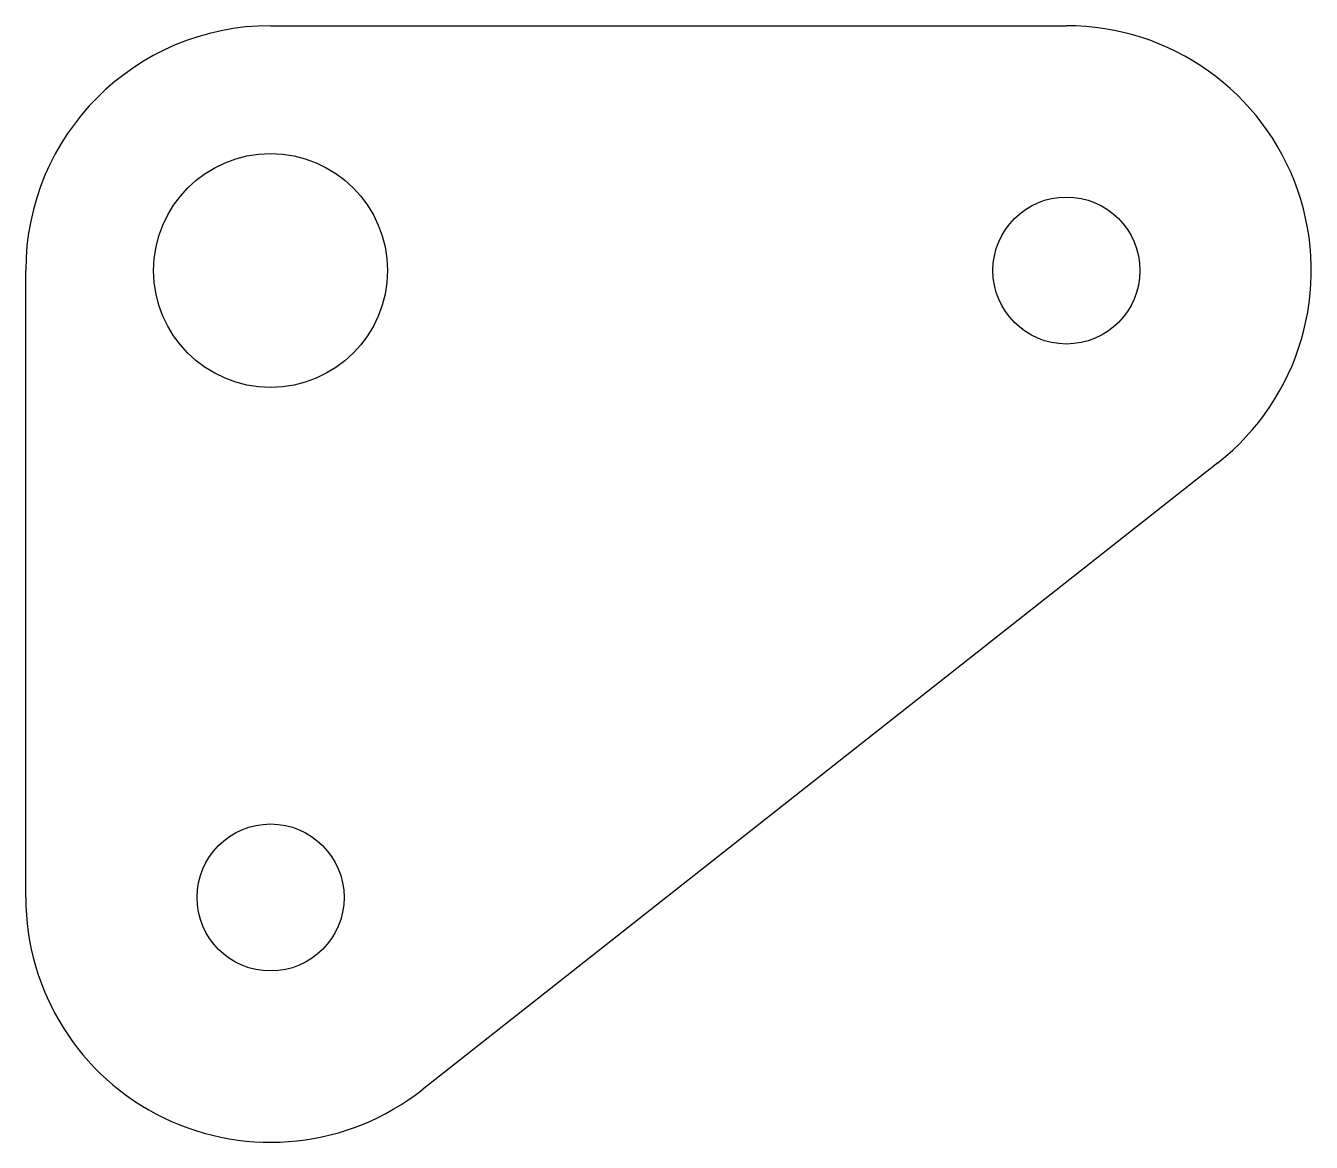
# Model space of a CAD drawing. Header units: millimetres. Extents: x -5.1 to 21.6, y -18.1 to 5.1.
import ezdxf

# ---------------------------------------------------------------- set-up
doc = ezdxf.new("R2010")
doc.units = ezdxf.units.MM

msp = doc.modelspace()

# ---------------------------------------------------------------- linework, layer by layer
at = {"color": 7, "linetype": 'Continuous', "lineweight": 25}
for p, q in [((0, 5.076), (16.5, 5.076)), ((-5.076, -13), (-5.076, 0)), ((19.642, -3.987), (3.142, -16.987))]:
    msp.add_line(p, q, dxfattribs=at)
for centre, radius in [((0, 0), 2.424), ((16.5, 0), 1.524), ((0, -13), 1.524)]:
    msp.add_circle(centre, radius, dxfattribs=at)
for centre, start, end in [((0, 0), 90, 180), ((16.5, 0), 308.2338, 90), ((0, -13), 180, 308.2338)]:
    msp.add_arc(centre, 5.076, start, end, dxfattribs=at)

doc.saveas('drawing.dxf')
